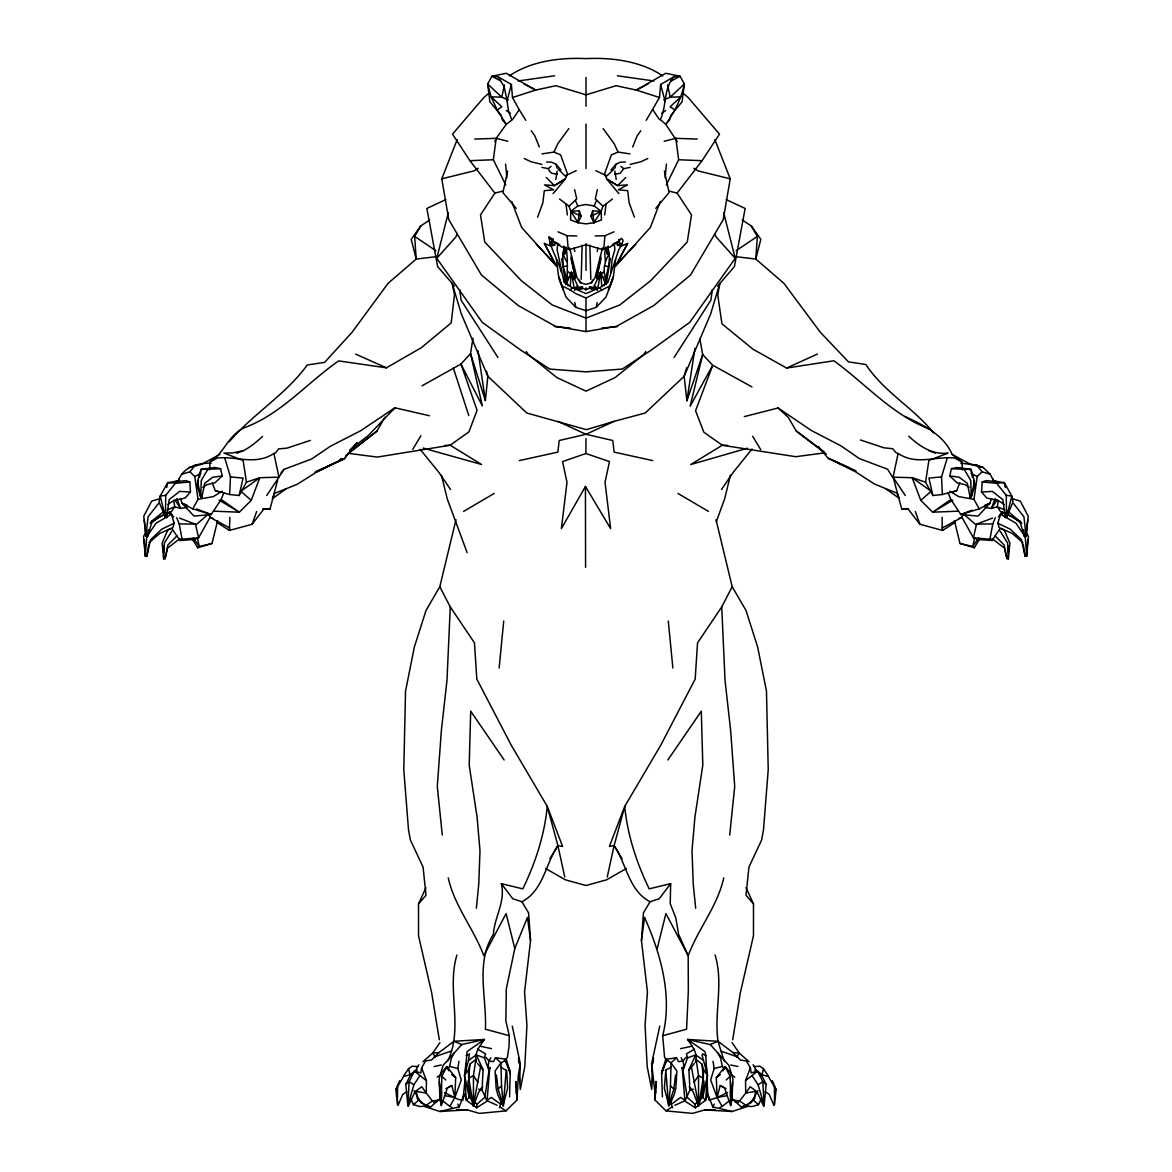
<?xml version="1.0" encoding="UTF-8"?>
<svg xmlns="http://www.w3.org/2000/svg" width="1172" height="1172" viewBox="0 0 1172 1172"><rect width="100%" height="100%" fill="white"/><g stroke="black" fill="none" stroke-linecap="round" stroke-linejoin="round"><path stroke-width="1.5" d="M746.022 887.644L753.493 903.92L753.479 935.71L740.352 992.699L732.705 1039.784M496.415 1075.046L498.129 1089.154L503.374 1105.562L501.513 1085.931L500.957 1062.828L495.463 1057.73L493.441 1061.656L488.944 1060.968L485.955 1057.334M581.18 279.375L582.147 245.212M618.713 239.352L618.699 242.721L622.171 243.688L623.108 240.231L621.365 238.282L618.845 241.417L612.311 244.772M773.945 1102.266L773.916 1105.328L769.242 1094.472L765.228 1091.703M216.512 522.126L229.375 530.447L229.902 517.262M585.883 453.505L609.499 461.578L605.03 482.293L610.641 528.645L585.443 486.453L561.373 528.645L566.999 482.322L562.545 461.607L585.883 453.505L586 438.636M417.261 1069.992L409.951 1074.797L403.608 1076.482L397.572 1086.649L397.367 1104.566L395.916 1089.564L399.623 1080.716M189.82 481.956L185.791 480.593L167.713 482.6L160.198 496.064L158.996 501.924L165.457 517.262L165.721 495.346L175.419 483.274L189.82 481.956L190.465 492.064L185.161 498.041L173.69 500.517L167.816 504.487M476.506 1062.213C473.781 1052.881 479.744 1046.406 484.402 1039.447L453.989 1041.278L439.134 1052.5L431.501 1060.03L425.641 1060.968L421.612 1067.809L426.432 1080.657L426.271 1093.051L432.409 1100.977L438.431 1100.083M703.962 1081.038L703.83 1087.367L698.556 1106.134L693.414 1092.392L689.37 1086.122L689.956 1089.96L684.946 1101.138L695.333 1107.804L705.588 1100.332L707.756 1094.062L707.112 1081.492M519.401 1076.878L520.295 1089.477L524.807 1066.579L526.931 1025.28L524.558 991.922L530.55 940.545L527.459 917.368L514.786 948.544L506.304 988.875L505.85 1020.944L509.307 1035.711L509.073 1046.054L507.403 1057.54L504.414 1060.528M716.019 519.694L732.192 586.733L721.732 606.92L697.545 642.871L695.172 679.101L660.715 745.275L624.72 806.424C627.489 834.991 636.66 863.075 649.185 888.859L670.662 883.659L670.223 903.685L675.834 917.94L678.603 934.26L688.184 955.722L688.33 991.336L686.572 1029.221L662.693 1035.726L664.583 1057.54L667.571 1060.543M451.909 1107.467L449.858 1106.383L454.868 1097.49L455.674 1077.669L446.84 1066.52L441.844 1076.35L441.141 1104.991L439.412 1081.815M695.479 1062.228C698.204 1052.896 692.227 1046.435 687.583 1039.461L717.997 1041.293L732.852 1052.529L740.47 1060.045L746.344 1060.982L750.373 1067.824L751.164 1072.922L757.537 1071.105L762.034 1074.812L768.378 1076.497L776.069 1089.579L774.604 1104.581L774.414 1086.664M706.555 1070.71L705.837 1055.65L702.599 1053.936L702.057 1055.064L707.492 1075.149L705.588 1100.332L702.775 1097.256L703.083 1086.327M703.244 1080.862L703.566 1069.933L702.013 1064.176L696.183 1059.488L698.512 1075.764L698.556 1106.134M570.178 286.598L571.409 272.241L574.09 279.17L572.888 276.475M675.57 1075.061L673.841 1089.169L668.611 1105.562L670.472 1085.946L671.029 1062.843L676.508 1057.745L678.544 1061.671L683.027 1060.982L686.03 1057.349M1000.112 531.077L1007.583 542.973L1008.301 558.912L1008.403 555.616M1008.491 552.32L1008.696 545.727M509.571 1096.904L510.245 1071.281L505.44 1060.514L506.304 1059.298L495.463 1057.73M198.464 480.447L196.925 484.798L200.705 496.957L201.276 480.432L207.854 469.298L220.585 468.697L222.226 475.964L214.813 482.908L206.814 484.695L202.756 487.42M519.635 1082.078L520.324 1063.678L512.281 1026.174M599.112 276.475L597.91 279.17L600.591 272.241L604.767 282.042C607.345 270.673 611.931 258.719 607.594 247.16M465.43 1070.695L467.071 1051.577L484.402 1039.447L461.753 1044.545L443.075 1065.392L439.09 1078.885L440.115 1101.197L441.317 1099.805L439.529 1084.774M670.662 883.659L659.221 898.748L650.079 901.751L643.428 912.885L641.45 940.545L647.442 991.922L645.069 1025.266L647.193 1066.579L651.705 1089.462L652.584 1076.878M653.2 1063.019L653.419 1057.818M171.024 528.455L167.816 529.949L162.117 543.149L163.699 558.912L164.417 542.973L171.888 531.077M970.313 494.438L970.167 497.485L967.339 483.318L959.136 477.194L949.774 475.964L951.415 468.683L957.275 467.496L970.958 469.371L974.459 481.106L971.295 496.943L970.724 480.417L964.146 469.298L951.415 468.683M310.434 440.379L287.023 448.114L278.599 448.891L275.493 452.963L273.882 453.461L278.965 477.165L259.847 477.693L246.442 482.19L239.132 495.507L229.639 494.525L230.459 476.931L224.643 457.71L217.553 457.886L210.14 461.9L209.466 469.972M455.981 519.694L439.808 586.733L450.282 606.92L446.986 680.346L441.39 730.185L437.288 786.427L442.298 835.079M464.874 1081.478L462.925 1100.23L458.208 1099.395L444.496 1092.568M482.293 1084.92L483.098 1069.816L476.301 1054.903L468.522 1060.382L464.493 1075.134L466.397 1100.318L476.652 1107.804L487.039 1101.123L489.764 1067.575M407.885 1105.445L405.805 1084.378L409.892 1076.248L414.448 1071.091L419.942 1075.588L413.863 1084.759L407.885 1105.445L409.145 1081.668L414.448 1071.091L420.821 1072.907L421.612 1067.809M410.581 1098.398L413.496 1104.683L419.693 1106.5L423.942 1106.295L439.925 1111.496L459.204 1106.866L464.229 1094.047L466.397 1100.318L469.21 1097.241L469.474 1092.304M408.471 1101.563L408.193 1106.412L415.02 1091.674L421.817 1086.737L426.271 1093.051L416.397 1091.41L417.364 1098.237L421.202 1102.881L424.352 1104.258M616.208 179.448L614.846 171.097M654.958 1099.966L656.1 1081.566L654.958 1099.966L666.004 1110.88L692.608 1113.4L704.738 1109.884L715.184 1109.562M1022.995 542.797L1012.198 533.363L999.174 527.693L997.841 523.195L1000.595 514.274L1015.904 523.166L1025.236 536.805L1026.745 556.085L1027.712 539.53M612.473 199.035L602.95 206.213L601.207 211.253L592.651 210.843L593.94 222.724L586 223.881L578.06 222.724L570.574 219.955L570.808 211.253L569.065 206.213L559.542 199.035M556.993 168.079L556.099 164.285L551.675 162.205L546.621 162.029M1004.184 504.487L998.31 500.517L986.839 498.041L981.535 492.05L982.18 481.956L986.209 480.579L1004.287 482.6L1011.802 496.064L1013.004 501.924L1006.543 517.262L1006.279 495.346L996.581 483.274L982.18 481.956M742.286 219.911L751.281 226.006L757.361 236.422L755.779 259.041L783.907 283.346L820.327 332.247L848.484 361.899L865.83 364.463C883.776 391.931 913.296 407.622 933.586 432.893M465.108 1073.039L465.797 1063.517M511.651 201.394L521.657 227.485L556.29 265.956L544.365 243.439L551.001 246.193L554.664 245.036L554.898 241.886M575.262 289.015L577.093 288.18L580.125 289.352L582.484 287.184L577.386 287.345L577.65 285.792L571.409 272.241L567.233 282.042C566.94 270.688 568.156 258.88 566.076 247.409L564.611 254.046L563.673 246.076M732.573 1081.829L730.845 1105.006L730.141 1076.365L725.146 1066.535L716.312 1077.669L717.118 1097.505L722.128 1106.397L720.077 1107.481M145.899 532.103L143.57 536.512L145.255 556.099L146.764 536.805L156.096 523.181L171.405 514.274L174.159 523.195L172.826 527.693L159.802 533.377L149.005 542.797M602.349 277.105L605.587 277.749C602.349 269.663 604.942 260.799 609.308 253.679M613.982 231.836L604.913 235.762L604.005 246.56L602.54 249.607L586 244.743L569.46 249.607L561.652 246.926L555.484 242.545M646.212 120.32L659.514 97.51L660.627 84.472L673.797 76.869L680.068 76.239L684.345 83.988L682.133 101.715L670.706 115.589M1026.745 556.085L1028.43 536.498L1026.101 532.088M503.374 1105.562L506.143 1070.344L500.942 1067.311M600.84 256.214L596.621 278.16L601.046 258.47M557.74 243.234L557.154 249.797L564.098 282.423L572.551 287.814L586 293.586L599.463 287.814L607.902 282.423L618.508 250.427L622.171 243.688L617.336 245.036L617.102 241.886M477.605 1063.487L483.098 1069.816L480.549 1067.106L473.312 1105.548L468.712 1078.035L469.972 1064.161L475.803 1059.473L473.459 1075.749L473.415 1106.134L478.572 1092.392L482.615 1086.107L482.029 1089.945L487.039 1101.123M476.652 1107.804L476.989 1104.214L484.739 1097.344L489.017 1070.754L484.461 1057.906L485.53 1053.862L477.531 1049.116M665.11 177.763L666.414 164.095M499.14 668.04L503.711 621.072M764.1 1105.46L762.84 1081.683L757.537 1071.105L752.043 1075.603L758.123 1084.774L764.1 1105.46L766.18 1084.393L762.093 1076.262L757.537 1071.105L754.724 1069.992M476.345 908.271L478.777 883.937L479.993 850.682L477.077 817.045L469.196 765.155L470.705 711.184L504.136 759.969M610.861 271.889L612.15 259.056L614.846 249.797L614.26 243.234M1008.301 558.912L1009.883 543.134L1004.184 529.949L1000.976 528.44M729.702 835.079L734.712 786.427L730.61 730.185L725.029 680.346L721.732 606.92M472.99 338.166L470.543 353.592L485.355 400.56L487.86 376.3L486.439 371.114M447.792 1061.026C463.775 1027.214 446.371 989.93 456.919 955.004M1013.648 503.623L1023.947 516.837L1026.042 536.175L1027.712 519.987M160.051 498.613L151.686 501.133L143.775 516.193L145.958 536.175L148.053 516.837L158.367 503.638M605.148 247.761L607.404 254.046L608.165 246.896M1026.042 536.175L1028.225 516.193L1020.314 501.133L1011.949 498.598M605.397 261.722L604.723 252.669L605.924 247.409L607.404 254.046L608.327 246.076M732.456 1084.789L730.669 1099.819L731.87 1101.197L732.896 1078.899L728.911 1065.407L710.232 1044.56L687.583 1039.461L704.914 1051.592L705.837 1055.65M613.41 276.46L608.473 289.821L613.41 276.46L615.652 259.071M604.649 214.93L606.027 204.324M505.733 184.986L493.353 159.744L496.181 138.34L506.245 124.32L512.618 119.5L519.211 109.729L512.501 97.51L511.373 84.472L498.203 76.869L491.932 76.239L487.655 83.988L489.867 101.715L501.294 115.589M148.463 529.627L147.511 536.761L152.316 520.69L164.27 511.124M641.45 940.545L644.541 917.368C660.73 953.905 672.757 995.966 662.693 1035.726M655.705 1091.396L655.251 1094.824L651.661 1063.693L659.704 1026.189M673.797 76.869C663.293 88.867 666.883 105.876 660.363 119.544L665.755 124.32L677.211 141.548M712.371 289.587L710.877 300.222L674.076 357.489M731.621 1098.208L741.349 1107.027L750.783 1102.896L754.622 1098.252L755.588 1091.41L745.714 1093.051L739.576 1100.991L733.555 1100.098M600.591 272.241L597.779 288.532L594.351 285.792L600.591 272.241L601.822 286.598M991.571 498.598L989.915 503.286L979.235 508.882L973.947 499.345L977.228 476.55L982.063 471.774L990.208 474.25L993.578 480.872M606.173 284.65L610.304 258.69M959.824 482.732L956.718 490.672L942.361 494.525L932.868 495.507L925.572 482.175L928.869 460.435L948.045 453.095C932.531 454.97 919.463 446.254 908.754 436.218M686.616 367.759L684.14 376.3L686.895 400.736L694.923 348.333M1005.869 514.552L1005.371 517.79L1002.851 499.624L992.362 491.39L981.535 492.05M444.554 1095.6L454.868 1097.49L461.299 1080.013L457.827 1068.527L458.955 1061.275M998.28 500.488L997.269 506.817L1000.654 511.768L1012.3 516.837L1021.501 523.342M148.727 544.511L146.822 556.495L150.573 539.706L161.795 529.158L174.159 523.195M702.013 1064.176L703.273 1078.05L698.673 1105.562L691.436 1067.121L688.887 1069.816L689.693 1084.92M520.324 1063.678L518.317 1075.266L517.028 1099.966L505.982 1110.866L479.377 1113.385L467.247 1109.869L456.802 1109.547M714.847 139.629L730.229 178.818L723.241 219.618L690.557 274.995L653.742 305.57L616.677 326.255L586 331.588L555.323 326.255L518.258 305.57L481.443 274.995L448.773 219.618L441.771 178.818L457.168 139.629M1000.009 528.675L992.069 540.497L989.915 539.237L992.801 523.913L995.262 517.687M199.504 477.546L201.042 469.371L214.725 467.496L220.585 468.697M597.207 251.467L597.867 247.995M578.06 222.724L579.349 210.843L570.808 211.253L578.06 222.724L581.166 216.307L579.349 210.843M563.835 246.896L564.611 254.046L565.973 247.189M559.278 279.566L566.105 297.175L575.818 307.372L586 310.668L596.182 307.372L597.178 302.523M447.323 1068.805L449.652 1066.432L451.352 1058.199L454.091 1052.983M166.673 487.479L167.713 482.6L175.419 483.274M695.333 1107.804L694.996 1104.229L702.775 1097.256L707.492 1075.149L703.566 1069.933M860.468 439.983L883.996 447.821L892.756 448.73L896.214 452.905L898.133 453.461L893.049 477.165L905.297 495.522M507.623 171.024L502.92 192.574L516.237 208.367M504.458 84.955L501.763 97.188L508.238 99.986M602.393 248.186L595.01 277.72L591.347 282.789L586 284.371L580.653 282.789L577.005 277.72L569.607 248.186M607.257 876.993L614.099 845.627L624.72 806.424L609.411 846.433L614.099 845.627L622.127 858.798M239.132 495.507L243.073 478.073L230.459 476.931M974.723 537.699L972.716 546.489L974.328 547.749L979.865 538.563M762.034 1074.812L763.426 1068.717L759.822 1066.212L754.285 1066.579M597.398 189.703L595.273 198.874L602.95 206.213M277.705 479.919L269.97 509.219L263.773 509.161L252.083 524.28L229.375 530.447M605.411 281.046L606.232 277.603M730.434 475.129L724.633 498.876L716.312 521.701M192.135 538.563L197.672 547.749L212 543.486L217.626 520.646M1006.543 517.262L1011.802 496.064L1006.279 495.346M670.355 116.98L669.666 119.749L665.755 124.32C674.457 112.219 681.313 98.653 684.345 83.988L670.238 97.188L663.777 99.986M657.214 948.544L665.901 913.559L688.184 955.722C698.248 928.649 717.44 906.366 723.739 877.901M723.651 212.63L735.225 258.338L689.707 322.403L650.782 350.413L622.259 369.063L586 371.861L549.741 369.063L521.218 350.413L482.293 322.403L436.775 258.338L448.349 212.63M761.404 1098.413L758.489 1104.698L752.292 1106.5L748.044 1106.295L732.061 1111.51L712.781 1106.881L707.756 1094.062L709.06 1100.244L717.118 1097.505L720.209 1085.536L724.574 1087.938L730.683 1105.753L730.449 1091.161M569.651 277.105L566.413 277.749L563.219 266.659L562.707 253.679L564.406 247.16M511.651 119.544L508.487 110.974L507.066 100.792L511.373 84.472M468.522 1060.382L469.371 1053.921L466.148 1055.635M468.741 1080.848L468.419 1069.919L469.972 1064.161M676.508 1057.745L665.681 1059.312L661.609 1073.713L662.414 1096.919M555.806 179.448L557.169 171.097M499.404 1107.774L501.675 1100.713M713.03 1061.29L714.158 1068.542L710.672 1080.027L717.118 1097.505L727.431 1095.615M942.361 494.525L941.541 476.931L947.357 457.71L954.448 457.886L961.86 461.9L962.534 469.957M660.349 201.394L650.357 227.485L615.725 265.956L627.635 243.439L621.014 246.193L617.336 245.036M971.295 496.943L975.075 484.783L973.536 480.447M581.166 216.307L570.808 211.253L577.811 205.964L586 204.514L594.189 205.964L601.207 211.253L601.441 219.955L593.94 222.724L590.835 216.307L592.651 210.843M686.895 400.736L702.687 354.545L699.86 338.898M694.454 1049.13L686.455 1053.877L687.525 1057.906L682.968 1070.754L687.246 1097.358L694.996 1104.229M564.611 254.046L566.852 247.761M603.917 285.792L605.001 282.76M177.866 482.044L179.038 478.791M252.083 524.28L256.683 511.505M537.596 217.172L542.856 202.859L544.306 190.67L553.594 189.835L544.497 184.854L554.415 185.645L565.109 179.257L567.497 174.027L560.67 154.938L553.96 152.096L541.991 153.884M995.16 498.437L991.453 508.414L985.081 507.461M763.514 1101.577L763.792 1106.412L756.966 1091.689L750.168 1086.737L745.714 1093.051L745.538 1080.672L750.373 1067.824M251.218 500.356L259.847 477.693L240.831 491.258L251.218 500.356L239.337 512.193L213.553 511.168M612.722 279.566L605.909 297.175L596.182 307.372M632.66 146.998L637.114 135.908L640.791 130.722M180.429 498.613L182.1 503.301L193.937 516.061L211.18 514.552L221.142 499.492L223.867 492.782M955.488 522.126L942.625 530.433L942.2 528.015L961.963 517.365L963.281 514.186M625.379 162.029L620.34 162.205L615.901 164.285L615.007 168.079M494.804 141.548L496.181 138.34L507.842 141.27M594.189 205.964L596.607 200.383M457.373 233.594L455.879 236.92L436.775 258.338M703.464 1060.396L695.685 1054.917L688.887 1069.816L694.381 1063.487M439.31 1039.769L431.648 992.699L418.521 935.71L418.507 903.92L425.978 887.644M553.96 152.096L557.813 143.716L568.845 128.598M557.33 174.101L551.851 173.353L549.785 171.552L548.32 168.68L551.06 166.365M627.635 243.439L615.725 265.956M666.282 184.986L678.647 159.744L675.819 138.34L664.158 141.27M723.021 1070.783L725.146 1066.535L730.757 1073.215M178.422 480.872C182.861 466.896 198.009 462.779 211.194 463.218M630.126 167.376L623.694 168.68L620.149 173.353L614.67 174.101M712.781 1106.881L714.231 1104.053M186.934 505.176L182.1 503.301L192.765 508.882L198.053 499.345L194.772 476.55L189.937 471.774L181.806 474.25M214.271 458.926C225.42 449.242 230.503 433.186 245.549 427.282C282.086 413.233 307.24 382.687 338.679 360.917L386.364 367.818L421.275 347.762L451.205 322.901L454.487 294.714L452.158 283.331L437.596 266.557L426.872 208.455L445.785 199.606M208.719 514.186L210.037 517.365L198.566 537.802L194.508 539.442L179.931 540.512L171.991 528.689M757.962 1090.59L752.805 1099.673L758.489 1104.698M345.769 455.63L376.945 431.12L384.87 417.232M395.916 1089.564L397.572 1086.649M415.24 1071.091L418.873 1064.733M591.347 282.789L592.929 280.079M439.808 586.733L425.993 610.509L414.361 646.959L405.541 691.202L403.783 769.711L408.515 829.923L410.434 840.119L423.063 867.031L426.007 895.262L418.507 903.92M229.36 441.61C253.196 413.657 285.558 394.905 307.254 364.99L324.615 362.368L352.069 332.291L388.02 283.39L416.221 259.041L414.639 236.422L420.733 226.006L429.714 219.911M490.863 1057.745L488.944 1060.968L488.079 1066.623L490.204 1068.161M549.873 858.798L557.901 845.627L562.589 846.433L547.28 806.424L557.901 845.627C545.317 863.984 543.471 890.559 521.921 901.751L512.779 898.748L501.352 883.659L522.815 888.859C535.355 863.075 544.511 834.991 547.28 806.424L511.285 745.275L476.828 679.101L474.455 642.871L450.282 606.92M412.778 449.315L420.953 435.691M593.94 222.724L601.207 211.253L590.835 216.307M278.804 477.37L283.902 469.386L311.62 458.999L330.46 446.224L360.595 430.769L394.92 407.783L429.435 415.738M668.641 191.007L677.138 193.087L702.072 160.681L719.491 134.135L688.242 97.613L682.88 93.042M503.359 191.007L494.877 193.087L480.505 214.93L484.739 241.989L521.32 280.694L552.202 304.954L586 318.139L619.798 304.954L650.694 280.694L687.261 241.989L691.509 214.93L677.138 193.087M996.947 500.092L991.453 508.414L997.269 506.817L1004.741 509.893M441.536 1091.147L441.302 1105.753L447.411 1087.924L451.777 1085.521L454.868 1097.49M266.718 495.507L278.965 477.165M403.549 1076.145L408.559 1068.703L412.148 1066.198L417.701 1066.564M645.743 351.541L643.706 354.559L615.095 377.589L586 391.155L556.905 377.589L528.308 354.559L526.257 351.541M721.542 489.5L733.057 472.55L752.028 449.008M693.985 1082.415L698.512 1075.764L703.273 1078.05M667.864 759.969L701.31 711.184L702.804 765.155L694.923 817.045L692.007 850.682L693.223 883.937L695.67 908.271M439.983 1042.582L432.673 1053.13L422.887 1061.773M978.649 537.963L972.716 546.489L960 543.486L954.374 520.632M736.661 1056.91L739.312 1053.145L732.017 1042.597M420.733 226.006L411.182 239.322L416.221 259.041L436.687 256.624M468.419 1069.919L464.493 1075.134L469.21 1097.241L476.989 1104.214M280.665 473.693L283.902 469.386M717.66 286.085L734.419 266.557L745.128 208.455L726.215 199.606M998.368 516.94L1002.587 511.607M554.664 245.036L549.829 243.688L553.301 239.352L548.906 237.081C550.562 249.314 558.238 259.774 561.139 271.889M285.909 488.914L272.344 498.759L274.512 493.397L297.117 484.358L316.22 472.316L344.553 458.472L356.918 443.031L349.622 450.297M189.937 471.774L195.446 464.947M553.081 193.629L565.109 179.257M356.918 443.031L353.798 446.752L368.198 435.662L394.92 407.783L392.4 410.156M441.229 1073.2L446.84 1066.52L448.949 1070.769M655.778 208.367L669.08 192.574L664.392 171.024M611.022 169.984L615.901 164.285M150.221 523.078L152.316 520.69M569.065 206.213L576.741 198.874L574.602 189.703M614.553 266.425L635.751 244.172M417.364 1098.237L425.421 1105.709L430.637 1107.013L440.364 1098.193M600.342 275.215L604.034 271.45M176.928 535.882L167.86 545.009L165.018 559.015L167.625 548.057L180.005 538.549M625.775 177.47L617.6 185.645L606.891 179.257L604.503 174.027L611.345 154.938L618.054 152.096L630.023 153.884M341.111 458.779L338.679 461.197L315.18 472.316L344.553 458.472L316.484 471.334M498.129 1089.154L501.513 1085.931M741.349 1107.027L746.564 1105.723L754.622 1098.252M726.186 1079.983L730.141 1076.365M413.496 1104.683L419.18 1099.658L414.024 1090.575M613.982 168.988L606.95 175.903L595.801 170.687M958.447 511.153L932.663 512.193L920.796 500.356L931.169 491.258L912.168 477.693L892.61 477.194L887.526 469.196L859.354 458.56L840.778 445.756L811.39 430.52L778.076 407.988L744.293 416.602M207.957 514.449L196.354 524.529L179.521 518.097M489.134 93.042L483.758 97.613L452.509 134.135L469.928 160.681L494.877 193.087M509.278 75.916C531.136 61.076 559.835 57.399 586 58.6C612.165 57.399 640.879 61.076 662.737 75.916M574.514 290.319L577.093 288.18L582.484 287.184M405.805 1084.378L409.145 1081.668L413.863 1084.759M556.363 259.071L558.59 276.46L561.871 285.836L570.046 289.836L572.551 287.814M577.65 285.792L574.236 288.532L571.409 272.241M341.521 458.97L338.679 461.197L344.553 458.472M197.672 547.749L199.284 546.489L212 543.486M210.14 461.9L214.417 458.574M745.538 1080.672L752.043 1075.603M376.945 431.12L348.172 453.3L377.296 457.08L450.18 445.243L468.961 431.809L477.077 410.332L460.962 364.053L470.543 353.592L482.337 405.937L460.962 364.053L421.993 385.837M722.128 1106.397L729.248 1100.918M716.312 1077.669L720.297 1074.636M262.616 436.394C254.866 443.324 246.853 450.4 236.48 453.212M672.582 1107.789L671.336 1104.229L680.668 1097.432L684.302 1099.849M681.782 1068.175L683.906 1066.637L683.027 1060.982L681.122 1057.759M616.516 242.545L610.363 246.926L602.54 249.607M437.185 1077.141L441.492 1074.079M150.499 523.357L159.7 516.837L171.346 511.768L174.731 506.831L173.72 500.488M948.133 492.782L950.858 499.477L932.663 512.193L952.895 500.122M406.757 1091.689L402.743 1094.472L398.055 1105.313L398.041 1102.251M661.55 113.332L665.652 110.534M425.421 1105.709L432.409 1100.977M736.104 250.705L757.361 236.422M610.129 285.836L586 298.025L575.613 293.542L570.046 289.836M487.684 1099.834L491.317 1097.417L500.649 1104.214M497.148 109.919L501.85 106.784L491.156 96.837L487.655 83.988L501.763 97.188L491.156 96.837L497.148 109.919L506.245 124.32L502.334 119.749L501.645 116.98M666.004 1110.88L671.937 1106.983M758.123 1084.774L762.84 1081.683L766.18 1084.393M564.201 179.301L554.415 185.645L546.225 177.47M478.191 168.285L474.03 170.878L441.771 178.818M423.942 1106.295L426.3 1104.815M222.24 491.229L213.26 496.62L198.053 499.345M463.599 511.417L494.174 493.456M179.931 540.512L182.085 539.237L198.566 537.802L195.49 524.104L179.199 523.913L176.738 517.687M671.043 1067.326L665.3 1070.285M626.449 868.481L606.525 879.85L586 885.505L565.475 879.85L545.551 868.481M151.334 521.818L163.919 514.684M219.897 454.37L201.423 464.405L188.736 467.555M445.931 1088.744L451.777 1085.521M671.468 80.883L680.068 76.239L665.725 73.279L636.323 90.083L616.062 85.688L586 94.859L555.953 85.688L535.677 90.083L512.501 97.51M648.057 83.857L636.323 90.083L659.514 97.51M194.772 476.55L200.925 473.312M580.125 289.352L583.114 288.4L586 289.836L588.886 288.4L596.753 289.015M468.712 1078.035L473.459 1075.749L478 1082.415M647.764 158.513L640.864 161.795L630.111 164.402M958.769 518.551L961.699 517.16M717.118 1097.505L727.49 1092.582M929.894 429.274C892.126 414.815 865.786 383.977 833.893 360.771L786.632 368.052L753.01 349.227L721.923 323.824L717.762 295.036L719.842 283.331L710.628 314.037L684.14 376.3L645.215 413.013L614.113 421.349L586 434.299L559.22 440.496L557.857 452.128L519.284 460.596M674.926 1105.313L684.009 1101.138M786.632 368.052L817.441 354.047M710.232 1044.56L717.997 1041.293C713.982 1012.476 723.769 983.572 715.081 955.004M167.259 509.893L174.731 506.831L180.547 508.414L186.919 507.461M972.13 510.172L960.82 514.537L950.858 499.477M985.066 505.161L989.915 503.286L978.063 516.061L960.82 514.537L979.235 508.882M576.214 170.687L565.065 175.903L558.033 168.988M992.479 518.097L975.646 524.514L964.043 514.449M273.882 453.461C257.84 464.127 241.52 458.149 224.643 457.71M687.525 1057.906L695.685 1054.917M434.109 1057.012L450.927 1051.152M952.367 492.152L956.718 490.672M1000.595 514.274L1004.931 512.882M614.113 421.349L586.41 429.67L526.799 413.013L487.86 376.3L461.372 314.037L452.158 283.331L454.34 286.085M747.399 448.217L690.704 464.552L722.289 445.243L727.622 445.404M172.196 482.146L177.485 480.637M549.829 243.688L553.316 242.721L553.301 239.352M714.158 1068.542L722.333 1066.447L724.648 1068.82M680.522 1048.647L691.905 1046.215M689.956 1089.96L693.472 1089.227M243.263 450.693L232.715 452.89L223.955 453.095L243.131 460.45L246.442 482.19M434.138 1066.491L441.229 1065.011M563.219 266.659L567.512 265.854M433.508 1102.5L436.746 1101.944M506.685 1070.27L507.637 1088.158L502.978 1105.928L497.954 1095.117L496.166 1088.422L495.097 1071.018L500.957 1062.828L505.44 1060.514L510.377 1073.698L506.304 1059.298M518.127 80.971L554.649 75.784M222.226 475.964L212.865 477.209L204.675 483.318L201.833 497.499L201.687 494.438M823.652 453.007L795.744 456.699L722.289 445.243L703.859 432.219L695.553 410.757L712.752 365.268L702.687 354.545L690.118 406.259L712.752 365.268L751.941 386.907M165.721 495.346L160.198 496.064L165.457 517.262M439.134 1052.5L432.673 1053.13L435.325 1056.895M601.749 328.072L617.498 326.607M941.541 476.931L928.927 478.073L932.868 495.507M996.581 483.274L1004.287 482.6L1005.327 487.464M439.925 1111.496L467.247 1109.869M893.372 478.044L901.722 508.97L908.476 508.619M444.803 445.463L450.18 445.243L481.546 464.478L423.077 448.056M469.928 160.681L493.353 159.744M474.777 139.058L496.181 138.34M595.186 235.953L604.913 235.762M992.801 523.913L976.51 524.104L973.434 537.787L977.492 539.442L992.069 540.497M207.854 469.298L201.042 469.371L197.541 481.121L200.705 496.957M964.146 469.298L970.958 469.371L972.496 477.546M901.722 508.97L908.139 509.088L919.917 524.28L942.625 530.433M558.033 231.836L567.087 235.762L576.814 235.953M591.889 289.352L589.516 287.184L594.614 287.345L594.351 285.792M675.819 138.34L697.237 139.058M947.357 457.71C930.495 458.135 914.175 464.127 898.133 453.461M678.647 159.744L702.072 160.681M660.363 119.544L659.382 119.5L652.804 109.729M262.689 508.838L269.97 509.219M704.738 1109.884L732.061 1111.51M190.465 492.064L179.638 491.39L169.149 499.638L166.629 517.804L166.131 514.567M989.915 539.237L973.434 537.787L961.963 517.365M554.503 326.607L570.251 328.072M732.852 1052.529L739.312 1053.145L749.098 1061.788M960.806 463.218L976.554 464.947L983.264 467.54L990.208 474.25M735.782 256.683L755.779 259.041L760.833 239.322L751.281 226.006M617.351 75.784L653.888 80.971M735.24 1101.944L738.477 1102.515M973.947 499.345L958.74 496.62L949.76 491.229M589.516 287.184L594.907 288.18L597.486 290.319M604.488 265.854L608.781 266.659M541.874 167.376L548.32 168.68M730.757 1065.026L737.847 1066.491M478.513 1089.213L482.029 1089.945M480.081 1046.2L491.464 1048.632M652.731 460.596L614.157 452.128L612.78 440.496L586 434.299L557.901 421.349M974.328 547.749L960 543.486M541.904 164.402L531.136 161.795L524.236 158.513M730.229 178.818L697.97 170.878L693.809 168.285M983.264 467.54L970.577 464.39L952.104 454.37C943.621 434.578 923.214 425.011 904.872 416.426M449.652 1066.432L457.827 1068.527M212.176 482.747L215.282 490.672L229.639 494.525M509.307 1035.711L485.413 1029.221C486.878 997.519 475.202 962.871 493.397 934.26C494.525 916.724 505.703 901.722 501.352 883.659M994.515 480.637L999.804 482.146M192.765 508.882L211.18 514.552L196.632 508.926M167.069 512.897L171.405 514.274M925.572 482.175L912.168 477.693L920.796 500.356M215.282 490.672L219.633 492.152M717.997 1041.293L721.044 1051.167L737.877 1057.027M476.301 1054.903L484.461 1057.906M928.737 450.693L935.52 453.212M885.461 488.563L896.932 493.119L899.246 498.334L885.461 488.563L874.151 483.831L855.472 471.759L827.915 458.091L818.422 446.444M453.989 1041.278L461.753 1044.545M427.487 1105.636L430.637 1107.013M355.643 354.105L386.364 367.818M856.058 470.954L827.915 458.091L849.231 467.804M487.977 1101.123L497.06 1105.299M210.301 517.174L213.231 518.566M997.841 523.195L1010.205 529.158L1021.427 539.706L1025.178 556.495L1023.273 544.511M559.689 244.772L553.155 241.417L548.906 237.081M991.995 538.534L1004.375 548.057L1006.982 559L1004.14 544.995L995.072 535.882M971.075 473.312L977.228 476.55M523.957 83.857L535.677 90.083L506.275 73.279L491.932 76.239L500.532 80.883M620.94 166.365L623.694 168.68M210.037 517.365L229.8 528.015M720.209 1085.536L726.054 1088.759M1008.081 514.669L1020.666 521.818M677.943 493.456L708.445 511.388M219.105 500.122L239.337 512.193L221.142 499.492M745.685 1104.83L748.044 1106.295M650.079 901.751C628.544 890.559 626.698 863.984 614.099 845.627M607.799 179.301L617.6 185.645L627.503 184.854L618.406 189.835L627.694 190.67L629.144 202.859L634.418 217.172M500.048 1106.969L505.982 1110.866M674.852 109.919L670.15 106.784L680.844 96.837L670.238 97.188L667.557 84.955M414.639 236.422L435.911 250.705M969.244 487.406L965.186 484.681L957.187 482.908L949.774 475.964M739.576 1100.991L746.564 1105.723M506.348 110.534L510.465 113.332M730.493 1074.094L734.8 1077.156M778.076 407.988L788.229 417.335L796.345 431.091L823.945 451.689M451.689 1074.621L455.674 1077.669M796.345 431.091L826.319 454.121M442.738 1100.904L449.858 1106.383M957.583 458.56L961.86 461.9M419.942 1075.588L426.432 1080.657M1007.73 511.109L1021.779 523.078M952.104 454.37L957.729 458.911M599.463 287.814L601.954 289.836M441.844 1076.35L445.8 1079.983M670.472 1085.946L673.841 1089.169M567.966 271.45L571.658 275.215M536.249 244.172L557.462 266.425M735.225 258.338L716.121 236.92L714.642 233.594M753.493 903.92L745.993 895.262L748.952 867.031L761.58 840.119L763.485 829.923L768.231 769.711L766.473 691.202L757.639 646.959L746.022 610.509L732.192 586.733M556.099 164.285L560.978 169.984M606.891 179.257L618.919 193.629M420.162 449.345L439.134 472.682L450.59 489.588M976.554 464.947L982.063 471.774M169.413 511.607L173.632 516.94M519.211 109.729L525.788 120.32M603.155 128.598L614.187 143.716L618.054 152.096M531.209 130.722L534.886 135.908L539.34 146.998M665.681 1059.312L671.029 1062.843L676.889 1071.032L675.819 1088.422L674.017 1095.131L669.007 1105.943L664.348 1088.173L665.843 1070.358L668.611 1105.562M193.351 537.963L199.284 546.489L197.277 537.714M763.426 1068.717L768.436 1076.16M175.053 500.092L180.547 508.414L176.84 498.437M497.939 357.489L461.123 300.222L459.629 289.587M498.203 76.869L504.165 86.655L507.066 100.792M752.644 436.262L760.716 449.638M521.921 901.751L528.587 912.885L530.55 940.545M579.071 280.079L580.653 282.789M753.113 1064.747L756.746 1071.105M544.365 243.439L556.29 265.956M717.894 1052.998L720.619 1058.213L722.333 1066.447M457.754 1104.039L459.204 1106.866M562.707 253.679L566.618 261.722M569.46 249.607L568.01 246.56L567.087 235.762M575.393 200.383L577.811 205.964M772.363 1080.731L776.069 1089.579M561.871 285.836L563.527 289.821L558.59 276.46M467.115 552.627L447.308 499.052L441.478 475.378M915.332 511.505L919.917 524.28M992.962 478.777L994.134 482.029M566.999 282.76L568.083 285.792M448.261 877.901C454.575 906.366 473.752 928.649 483.816 955.722L506.099 913.559L514.786 948.544M453.271 367.818L468.771 415.489M721.044 1051.167L724.193 1061.041M1019.684 520.676L1024.489 536.761L1023.537 529.627M670.311 1100.713L671.336 1104.229M473.415 1106.134L468.155 1087.352L468.024 1081.024M660.627 84.472L664.949 100.792M565.783 277.603L566.589 281.046M408.559 1068.703L409.951 1074.797M570.954 258.47L575.379 278.16L571.16 256.214M557.901 845.627L564.758 876.993M574.822 302.523L575.818 307.372M606.027 247.189L607.404 254.046M574.134 247.995L574.793 251.467M179.199 523.913L182.085 539.237M561.71 258.69L565.827 284.65M478.03 350.926L485.355 400.56M516.281 1091.396L516.735 1094.809L515.885 1081.551L517.028 1099.966M565.988 204.324L567.351 214.93M144.288 519.987L145.958 536.175M668.289 621.072L672.875 668.04M505.586 164.095L506.905 177.763M682.221 1067.589L684.946 1101.138M706.189 1063.531L706.877 1073.054M589.853 245.212L590.82 279.375M144.288 539.53L145.255 556.099M702.424 1090.663L702.775 1097.256M518.566 1057.818L518.8 1063.019M651.661 1063.693L652.365 1082.078M163.304 545.727L163.509 552.32M163.597 555.616L163.699 558.912M468.888 1086.312L469.21 1097.241M942.098 517.262L942.2 528.015M585.575 567.292L585.443 486.453M586 77.44L586 106.242M586 124.115L586 168.519M586 243.6L586 270.439M586 287.785L586 289.836M586 298.025L586 331.588M661.74 1071.296L661.609 1073.713L666.546 1060.528L661.74 1071.296"/></g></svg>
